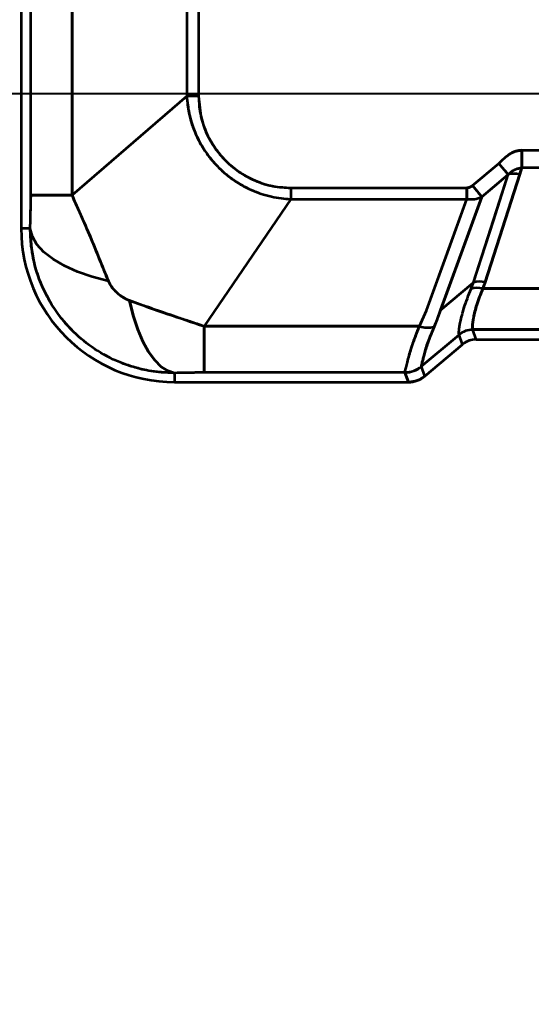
# Model space of a CAD drawing. Header units: millimetres. Extents: x 0 to 420, y 0 to 297.
# Drawn here: x 326.637 to 327.236, y 173.122 to 174.279 of the extents above; entities that cross this region are included whole.
import ezdxf

# ---------------------------------------------------------------- set-up
doc = ezdxf.new("R2010")
doc.units = ezdxf.units.MM
doc.layers.add('尺寸线层', color=150, linetype='Continuous')
doc.styles.add('SLDTEXTSTYLE2', font='TXT', dxfattribs={"width": 0.7})
doc.dimstyles.new('SLDDIMSTYLE0', dxfattribs={"dimtxt": 3.5, "dimasz": 3.302, "dimexe": 0, "dimexo": 0.0625, "dimgap": 0.875, "dimtad": 1, "dimdec": 1, "dimlfac": 100, "dimrnd": 1e-09, "dimzin": 12, "dimdsep": 46, "dimtxsty": 'SLDTEXTSTYLE2', "dimsah": 1, "dimcen": 0.09, "dimadec": 0, "dimazin": 3, "dimtfac": 1, "dimtdec": 3, "dimtofl": 0, "dimtmove": 0, "dimatfit": 3, "dimfxl": 0, "dimfrac": 2, "dimtolj": 1, "dimtzin": 12, "dimarcsym": 0})

# ---------------------------------------------------------------- blocks, each defined once
blk = doc.blocks.new('_D')
at = {"layer": '尺寸线层'}
for p, q in [((291.9431, 202.6412), (364.6876, 202.6412)), ((363.6876, 202.6412), (363.6876, 128.5802)), ((326.1167, 128.5802), (364.6876, 128.5802))]:
    blk.add_line(p, q, dxfattribs=at)
for points in [[(363.6876, 202.6412), (363.1796, 199.3392), (364.1956, 199.3392)], [(363.6876, 128.5802), (364.1956, 131.8822), (363.1796, 131.8822)]]:
    blk.add_solid(points, dxfattribs=at)
at = {"layer": '尺寸线层', "insert": (359.1758, 158.5376), "char_height": 3.5, "attachment_point": 1, "rotation": 90, "style": 'SLDTEXTSTYLE2'}
blk.add_mtext('7406.11', dxfattribs=at)
blk = doc.blocks.new('_D_1')
at = {"layer": '尺寸线层'}
for p, q in [((326.467, 174.1922), (355.2968, 174.1922)), ((354.2968, 174.1922), (354.2968, 152.1922)), ((325.3789, 152.1922), (355.2968, 152.1922))]:
    blk.add_line(p, q, dxfattribs=at)
for points in [[(354.2968, 174.1922), (353.7888, 170.8902), (354.8048, 170.8902)], [(354.2968, 152.1922), (354.8048, 155.4942), (353.7888, 155.4942)]]:
    blk.add_solid(points, dxfattribs=at)
at = {"layer": '尺寸线层', "insert": (349.785, 160.8345), "char_height": 3.5, "attachment_point": 1, "rotation": 90, "style": 'SLDTEXTSTYLE2'}
blk.add_mtext('2200', dxfattribs=at)
blk = doc.blocks.new('_D_7')
at = {"layer": '尺寸线层'}
for p, q in [((70.597, 160.4022), (70.597, 246.1922)), ((332.8156, 175.1167), (332.8156, 246.1922)), ((332.8156, 245.1922), (70.597, 245.1922))]:
    blk.add_line(p, q, dxfattribs=at)
for points in [[(70.597, 245.1922), (73.899, 244.6842), (73.899, 245.7002)], [(332.8156, 245.1922), (329.5136, 245.7002), (329.5136, 244.6842)]]:
    blk.add_solid(points, dxfattribs=at)
at = {"layer": '尺寸线层', "insert": (202.8758, 249.704), "char_height": 3.5, "attachment_point": 1, "style": 'SLDTEXTSTYLE2'}
blk.add_mtext('26221.85', dxfattribs=at)

msp = doc.modelspace()

# ---------------------------------------------------------------- linework, layer by layer
at = {"color": 7, "linetype": 'Continuous', "lineweight": 35}
for p, q in [((326.8325, 174.4017), (326.8325, 174.1892)), ((326.8325, 174.4017), (326.8325, 174.1892)), ((326.8464, 174.4017), (326.8464, 174.1892)), ((326.8464, 174.4017), (326.8464, 174.1892)), ((326.698, 174.0731), (326.698, 174.3213)), ((326.698, 174.3213), (326.698, 174.0731)), ((326.6383, 174.3046), (326.6383, 174.0342)), ((326.6383, 174.3046), (326.6383, 174.0342)), ((326.6497, 174.0731), (326.6497, 174.3005)), ((326.6497, 174.0731), (326.6497, 174.3005)), ((326.8325, 174.1892), (326.698, 174.0731)), ((326.8325, 174.1892), (326.698, 174.0731)), ((326.8464, 174.1892), (326.8325, 174.1892)), ((326.8464, 174.1892), (326.8325, 174.1892)), ((327.2255, 174.1056), (327.2255, 174.1259)), ((327.2255, 174.1259), (327.5311, 174.1259)), ((327.2255, 174.1259), (327.2255, 174.1056)), ((327.2255, 174.1259), (327.5311, 174.1259)), ((327.1674, 174.0844), (327.1983, 174.1104)), ((327.1674, 174.0844), (327.1983, 174.1104)), ((327.2093, 174.0973), (327.1983, 174.1104)), ((327.2231, 174.0979), (327.2255, 174.1056)), ((327.2255, 174.1056), (327.2231, 174.0979)), ((327.2255, 174.1056), (327.5311, 174.1056)), ((327.2255, 174.1056), (327.5311, 174.1056)), ((327.1686, 173.9708), (327.2093, 174.0973)), ((327.1784, 174.0713), (327.2093, 174.0973)), ((327.1824, 173.9714), (327.2231, 174.0979)), ((327.2231, 174.0979), (327.1824, 173.9714)), ((326.9544, 174.0817), (326.9544, 174.0685)), ((326.9544, 174.0817), (327.1609, 174.0817)), ((326.9544, 174.0817), (326.9544, 174.0685)), ((326.9544, 174.0817), (327.1609, 174.0817)), ((327.1609, 174.0817), (327.1609, 174.0685)), ((327.1609, 174.0685), (327.1609, 174.0817)), ((327.1674, 174.0844), (327.1784, 174.0713)), ((327.1784, 174.0713), (327.13, 173.9383)), ((326.9544, 174.0685), (326.8529, 173.9196)), ((326.9544, 174.0685), (326.8529, 173.9196)), ((326.9544, 174.0685), (327.1609, 174.0685)), ((326.9544, 174.0685), (327.1609, 174.0685)), ((327.1135, 173.9382), (327.1609, 174.0685)), ((326.649, 174.0342), (326.6383, 174.0342)), ((326.649, 174.0342), (326.6383, 174.0342)), ((327.13, 173.9383), (327.1686, 173.9708)), ((327.13, 173.9383), (327.1686, 173.9708)), ((327.1658, 173.9635), (327.1686, 173.9708)), ((327.1824, 173.9714), (327.1797, 173.9638)), ((327.5769, 173.9638), (327.1797, 173.9638)), ((327.1797, 173.9638), (327.5769, 173.9638)), ((327.1053, 173.9196), (327.1135, 173.9382)), ((327.13, 173.9383), (327.1226, 173.9188)), ((327.1053, 173.9196), (326.8529, 173.9196)), ((326.8529, 173.9196), (327.1053, 173.9196)), ((326.8529, 173.9196), (326.8529, 173.8653)), ((327.1076, 173.8727), (327.1518, 173.9097)), ((327.1076, 173.8727), (327.1518, 173.9097)), ((327.1518, 173.9097), (327.1518, 173.9098)), ((327.1559, 173.8983), (327.1518, 173.9097)), ((327.1559, 173.8983), (327.1518, 173.9097)), ((327.5888, 173.9157), (327.1678, 173.9157)), ((327.1678, 173.9157), (327.5888, 173.9157)), ((327.172, 173.9042), (327.1678, 173.9156)), ((327.172, 173.9042), (327.1678, 173.9156)), ((327.1117, 173.8612), (327.1559, 173.8983)), ((327.1117, 173.8612), (327.1559, 173.8983)), ((327.172, 173.9042), (327.5846, 173.9042)), ((327.172, 173.9042), (327.5846, 173.9042)), ((326.8183, 173.8648), (326.8183, 173.8542)), ((326.8183, 173.8648), (326.8183, 173.8542)), ((327.0883, 173.8653), (326.8529, 173.8653)), ((327.0883, 173.8653), (326.8529, 173.8653)), ((327.0883, 173.8653), (327.0884, 173.8657)), ((327.0924, 173.8542), (327.0883, 173.8653)), ((327.0883, 173.8653), (327.0924, 173.8542)), ((327.1117, 173.8612), (327.1076, 173.8723)), ((327.1117, 173.8612), (327.1076, 173.8723)), ((326.8183, 173.8542), (327.0924, 173.8542)), ((326.8183, 173.8542), (327.0924, 173.8542))]:
    msp.add_line(p, q, dxfattribs=at)
at = {"color": 7, "linetype": 'Continuous', "lineweight": 35, "flags": 128}
for points in [[(327.1686, 173.9708), (327.192, 174.0433), (327.2093, 174.0973)], [(327.1784, 174.0713), (327.1957, 174.0859), (327.2093, 174.0973)], [(327.13, 173.9383), (327.1565, 174.0112), (327.1784, 174.0713)], [(327.1135, 173.9382), (327.1396, 174.0098), (327.1609, 174.0685)], [(326.7406, 173.9725), (326.7217, 173.9775), (326.7044, 173.9835), (326.689, 173.9905), (326.6758, 173.9982), (326.665, 174.0066), (326.6568, 174.0155), (326.6515, 174.0248), (326.649, 174.0342)], [(326.8183, 173.8648), (326.8103, 173.8672), (326.8025, 173.8721), (326.7949, 173.8797), (326.7877, 173.8896), (326.7811, 173.9018), (326.775, 173.916), (326.7697, 173.9321), (326.7652, 173.9497)], [(326.7652, 173.9497), (326.7697, 173.9321), (326.775, 173.916), (326.7811, 173.9018), (326.7877, 173.8896), (326.7949, 173.8797), (326.8025, 173.8721), (326.8103, 173.8672), (326.8183, 173.8648)], [(326.8529, 173.8653), (326.8529, 173.867), (326.8529, 173.8702), (326.8529, 173.8749), (326.8529, 173.8812), (326.8529, 173.8888), (326.8529, 173.8979), (326.8529, 173.9082), (326.8529, 173.9196)]]:
    msp.add_lwpolyline(points, dxfattribs=at)
at = {"color": 7, "linetype": 'Continuous', "lineweight": 35}
for centre, radius, start, end in [((327.2174, 174.0682), 0.0302, 79.2035, 105.5502), ((327.2174, 174.0682), 0.0302, 79.2033, 105.5504), ((326.8183, 174.0342), 0.18, 180, 270), ((326.8183, 174.0342), 0.18, 180, 270), ((327.1767, 173.9417), 0.0302, 79.2034, 105.5503), ((327.1767, 173.9417), 0.0302, 79.2034, 105.5503), ((327.1733, 173.9353), 0.0292, 77.3355, 105.0062), ((327.1733, 173.9353), 0.0292, 77.3355, 105.0062), ((327.1154, 173.9511), 0.033, 252.1572, 282.5019), ((327.1154, 173.9511), 0.033, 252.1572, 282.5019), ((327.1678, 173.8906), 0.025, 90.0933, 129.9643), ((327.1678, 173.8906), 0.025, 90.0933, 129.9643), ((327.0883, 173.8954), 0.03, 270.0586, 309.9414), ((327.0883, 173.8954), 0.03, 270.0586, 309.9414), ((327.0884, 173.8957), 0.03, 269.859, 309.7499), ((327.0884, 173.8957), 0.03, 269.859, 309.7499)]:
    msp.add_arc(centre, radius, start, end, dxfattribs=at)
for centre, major_axis, start_param, end_param in [((327.172, 173.8792), (-0.0086, 0.0235), 5.934618, 6.631752), ((327.0924, 173.8842), (-0.0103, 0.0282), 2.793026, 3.49016)]:
    msp.add_ellipse(centre, major_axis=major_axis, ratio=0.998448, start_param=start_param, end_param=end_param, dxfattribs=at)
for points, knots in [([(326.8325, 174.1892), (326.8332, 174.1824), (326.8346, 174.1684), (326.8405, 174.1499), (326.8482, 174.1336), (326.8571, 174.1198), (326.8679, 174.1072), (326.8805, 174.0957), (326.8938, 174.0865), (326.9109, 174.0777), (326.9308, 174.0708), (326.9468, 174.0693), (326.9544, 174.0685)], [0, 0, 0, 0, 0.107932, 0.22484, 0.307911, 0.39509, 0.486441, 0.571368, 0.666751, 0.744436, 0.877985, 1, 1, 1, 1]), ([(326.8325, 174.1892), (326.8331, 174.1826), (326.8345, 174.1688), (326.8403, 174.1505), (326.848, 174.1339), (326.8571, 174.1199), (326.8678, 174.1073), (326.8799, 174.0961), (326.8932, 174.0868), (326.9106, 174.0778), (326.9308, 174.0708), (326.9468, 174.0693), (326.9544, 174.0685)], [0, 0, 0, 0, 0.105818, 0.221247, 0.303726, 0.397637, 0.486458, 0.56599, 0.660847, 0.744444, 0.877991, 1, 1, 1, 1]), ([(326.8464, 174.1892), (326.8471, 174.1801), (326.8486, 174.1607), (326.8615, 174.1319), (326.8815, 174.1085), (326.9054, 174.0927), (326.9293, 174.0835), (326.9461, 174.0823), (326.9544, 174.0817)], [0, 0, 0, 0, 0.160273, 0.345663, 0.550133, 0.700334, 0.852371, 1, 1, 1, 1]), ([(326.8464, 174.1892), (326.8466, 174.1852), (326.8468, 174.1771), (326.849, 174.1649), (326.8536, 174.1498), (326.8621, 174.1323), (326.8761, 174.1147), (326.893, 174.1002), (326.9123, 174.0897), (326.933, 174.083), (326.9474, 174.0821), (326.9544, 174.0817)], [0, 0, 0, 0, 0.070722, 0.143758, 0.21913, 0.352151, 0.485358, 0.616819, 0.745052, 0.874872, 1, 1, 1, 1]), ([(327.2255, 174.1259), (327.223, 174.1256), (327.2177, 174.1251), (327.2081, 174.1198), (327.2022, 174.1141), (327.1983, 174.1104)], [0, 0, 0, 0, 0.232787, 0.501982, 1, 1, 1, 1]), ([(327.1983, 174.1104), (327.2027, 174.1146), (327.2088, 174.1205), (327.2186, 174.1253), (327.2233, 174.1257), (327.2255, 174.1259)], [0, 0, 0, 0, 0.558619, 0.78934, 1, 1, 1, 1]), ([(327.1983, 174.1104), (327.1994, 174.1091), (327.2016, 174.1065), (327.2047, 174.1028), (327.2074, 174.0996), (327.2087, 174.0981), (327.2093, 174.0973)], [0, 0, 0, 0, 0.245848, 0.5, 0.754152, 1, 1, 1, 1]), ([(327.2093, 174.0973), (327.2108, 174.0987), (327.2134, 174.1013), (327.2181, 174.1037), (327.2216, 174.1047), (327.224, 174.1053), (327.2251, 174.1055), (327.2255, 174.1056)], [0, 0, 0, 0, 0.326133, 0.603676, 0.826983, 0.923642, 1, 1, 1, 1]), ([(327.2093, 174.0973), (327.2106, 174.0986), (327.213, 174.1009), (327.2185, 174.104), (327.2228, 174.105), (327.2255, 174.1056)], [0, 0, 0, 0, 0.294463, 0.547852, 1, 1, 1, 1]), ([(327.1609, 174.0817), (327.1621, 174.0819), (327.1645, 174.0822), (327.1664, 174.0837), (327.1674, 174.0844)], [0, 0, 0, 0, 0.515698, 1, 1, 1, 1]), ([(327.1674, 174.0844), (327.1664, 174.0837), (327.1649, 174.0826), (327.1626, 174.0818), (327.1615, 174.0818), (327.1609, 174.0817)], [0, 0, 0, 0, 0.5217825, 0.7693247, 1, 1, 1, 1]), ([(327.1674, 174.0844), (327.1685, 174.0831), (327.1707, 174.0805), (327.1737, 174.0768), (327.1765, 174.0736), (327.1777, 174.0721), (327.1784, 174.0713)], [0, 0, 0, 0, 0.245849, 0.500001, 0.754152, 1, 1, 1, 1]), ([(326.649, 174.0342), (326.6491, 174.0383), (326.6493, 174.0455), (326.6495, 174.0552), (326.6496, 174.063), (326.6497, 174.0687), (326.6497, 174.072), (326.6497, 174.0731)], [0, 0, 0, 0, 0.328027, 0.576182, 0.759071, 0.924275, 1, 1, 1, 1]), ([(326.649, 174.0342), (326.6492, 174.0431), (326.6495, 174.0543), (326.6496, 174.0671), (326.6497, 174.071), (326.6497, 174.0725), (326.6497, 174.0731)], [0, 0, 0, 0, 0.712288, 0.891315, 0.960245, 1, 1, 1, 1]), ([(326.6499, 174.0731), (326.6499, 174.073), (326.6498, 174.0728), (326.6498, 174.0721), (326.6497, 174.0714), (326.6497, 174.0709)], [0, 0, 0, 0, 0.20707, 0.438271, 1, 1, 1, 1]), ([(326.6499, 174.0731), (326.6499, 174.073), (326.6498, 174.0728), (326.6498, 174.0721), (326.6497, 174.0714), (326.6497, 174.0709)], [0, 0, 0, 0, 0.2071255, 0.4382291, 1, 1, 1, 1]), ([(326.698, 174.0731), (326.6913, 174.0731), (326.6777, 174.0731), (326.663, 174.0731), (326.6528, 174.0731), (326.6507, 174.0731), (326.6497, 174.0731)], [0, 0, 0, 0, 0.247804, 0.5, 0.752196, 1, 1, 1, 1]), ([(326.6502, 174.0731), (326.6513, 174.0731), (326.6537, 174.0731), (326.6651, 174.0731), (326.6801, 174.0731), (326.6921, 174.0731), (326.698, 174.0731)], [0, 0, 0, 0, 0.259023, 0.549075, 0.776489, 1, 1, 1, 1]), ([(326.7406, 173.9725), (326.7379, 173.9793), (326.7329, 173.9916), (326.7257, 174.0093), (326.7193, 174.0245), (326.7132, 174.0389), (326.706, 174.0551), (326.701, 174.0664), (326.698, 174.0731)], [0, 0, 0, 0, 0.200911, 0.368663, 0.517677, 0.648189, 0.791452, 1, 1, 1, 1]), ([(326.698, 174.0731), (326.7, 174.0686), (326.7041, 174.0595), (326.7097, 174.0468), (326.7147, 174.0353), (326.7212, 174.0202), (326.7299, 173.999), (326.7369, 173.9816), (326.7406, 173.9725)], [0, 0, 0, 0, 0.140816, 0.284488, 0.382285, 0.482496, 0.729213, 1, 1, 1, 1]), ([(327.1609, 174.0685), (327.1639, 174.0684), (327.1701, 174.068), (327.1756, 174.0702), (327.1784, 174.0713)], [0, 0, 0, 0, 0.487848, 1, 1, 1, 1]), ([(327.1609, 174.0685), (327.1639, 174.0684), (327.1701, 174.068), (327.1756, 174.0702), (327.1784, 174.0713)], [0, 0, 0, 0, 0.487848, 1, 1, 1, 1]), ([(326.8183, 173.8648), (326.81, 173.8652), (326.7944, 173.8658), (326.7728, 173.8706), (326.7494, 173.8787), (326.7244, 173.8919), (326.7018, 173.9102), (326.6849, 173.929), (326.6725, 173.947), (326.661, 173.9695), (326.6512, 173.9986), (326.6498, 174.0217), (326.649, 174.0342)], [0, 0, 0, 0, 0.093649, 0.176538, 0.248656, 0.37191, 0.493461, 0.574793, 0.656832, 0.739576, 0.859108, 1, 1, 1, 1]), ([(326.8183, 173.8648), (326.8115, 173.8651), (326.8003, 173.8654), (326.7841, 173.8681), (326.7693, 173.8718), (326.7487, 173.879), (326.7244, 173.8919), (326.699, 173.9125), (326.6779, 173.9375), (326.6654, 173.9601), (326.6585, 173.9775), (326.6551, 173.9885), (326.6522, 174.0005), (326.6496, 174.0157), (326.6492, 174.0274), (326.649, 174.0342)], [0, 0, 0, 0, 0.076443, 0.126237, 0.185346, 0.248673, 0.371897, 0.493418, 0.615548, 0.739261, 0.783292, 0.826338, 0.868398, 0.923222, 1, 1, 1, 1]), ([(326.7652, 173.9497), (326.7624, 173.951), (326.7565, 173.9537), (326.7495, 173.9597), (326.7439, 173.966), (326.7417, 173.9704), (326.7406, 173.9725)], [0, 0, 0, 0, 0.271199, 0.565293, 0.791649, 1, 1, 1, 1]), ([(326.7406, 173.9725), (326.7418, 173.9702), (326.7444, 173.9653), (326.7504, 173.9589), (326.7574, 173.9533), (326.7627, 173.9509), (326.7652, 173.9497)], [0, 0, 0, 0, 0.228464, 0.490672, 0.757738, 1, 1, 1, 1]), ([(327.1658, 173.9635), (327.1663, 173.9649), (327.1673, 173.9673), (327.1682, 173.9697), (327.1686, 173.9708)], [0, 0, 0, 0, 0.557625, 1, 1, 1, 1]), ([(327.1797, 173.9638), (327.1803, 173.9652), (327.1812, 173.9677), (327.182, 173.9702), (327.1824, 173.9714)], [0, 0, 0, 0, 0.557248, 1, 1, 1, 1]), ([(327.1518, 173.9098), (327.1516, 173.911), (327.1513, 173.9132), (327.1532, 173.9245), (327.1571, 173.941), (327.1628, 173.956), (327.1658, 173.9635)], [0, 0, 0, 0, 0.244342, 0.486563, 0.740272, 1, 1, 1, 1]), ([(327.1518, 173.9098), (327.1516, 173.911), (327.1513, 173.9133), (327.1532, 173.9246), (327.1571, 173.941), (327.1628, 173.956), (327.1658, 173.9635)], [0, 0, 0, 0, 0.247443, 0.48656, 0.74027, 1, 1, 1, 1]), ([(327.1678, 173.9157), (327.1676, 173.9167), (327.1672, 173.9189), (327.1686, 173.9292), (327.1719, 173.9441), (327.1771, 173.9572), (327.1797, 173.9638)], [0, 0, 0, 0, 0.2507, 0.500956, 0.750656, 1, 1, 1, 1]), ([(327.1797, 173.9638), (327.1771, 173.9572), (327.1719, 173.9441), (327.1686, 173.9295), (327.1672, 173.919), (327.1676, 173.9168), (327.1678, 173.9157)], [0, 0, 0, 0, 0.249344, 0.499045, 0.737295, 1, 1, 1, 1]), ([(326.8529, 173.9196), (326.8475, 173.9214), (326.8375, 173.9247), (326.8232, 173.9295), (326.8079, 173.9347), (326.7886, 173.9414), (326.7737, 173.9467), (326.7652, 173.9497)], [0, 0, 0, 0, 0.188229, 0.344948, 0.48635, 0.707093, 1, 1, 1, 1]), ([(326.7652, 173.9497), (326.7802, 173.9444), (326.8095, 173.9341), (326.8387, 173.9244), (326.8529, 173.9196)], [0, 0, 0, 0, 0.513929, 1, 1, 1, 1]), ([(327.1053, 173.9196), (327.107, 173.9231), (327.11, 173.9292), (327.1124, 173.9355), (327.1135, 173.9382)], [0, 0, 0, 0, 0.561448, 1, 1, 1, 1]), ([(327.1226, 173.9188), (327.1241, 173.9224), (327.1269, 173.9289), (327.129, 173.9354), (327.13, 173.9383)], [0, 0, 0, 0, 0.560162, 1, 1, 1, 1]), ([(327.0884, 173.8657), (327.0885, 173.8666), (327.0889, 173.8683), (327.0902, 173.8738), (327.0926, 173.8831), (327.0968, 173.8977), (327.1025, 173.9125), (327.1053, 173.9196)], [0, 0, 0, 0, 0.1664504, 0.3269136, 0.4800958, 0.7496982, 1, 1, 1, 1]), ([(327.0884, 173.8657), (327.0885, 173.8666), (327.0889, 173.8683), (327.0902, 173.8738), (327.092, 173.8809), (327.0943, 173.889), (327.098, 173.901), (327.1024, 173.9121), (327.1053, 173.9196)], [0, 0, 0, 0, 0.166395, 0.326802, 0.479925, 0.610174, 0.735331, 1, 1, 1, 1]), ([(327.1076, 173.8727), (327.1079, 173.8739), (327.1084, 173.8764), (327.1108, 173.8865), (327.1149, 173.9005), (327.12, 173.9127), (327.1226, 173.9188)], [0, 0, 0, 0, 0.252847, 0.504317, 0.753584, 1, 1, 1, 1]), ([(327.1226, 173.9188), (327.1211, 173.9156), (327.1183, 173.909), (327.1151, 173.9003), (327.1126, 173.8926), (327.1103, 173.8843), (327.1083, 173.8763), (327.1079, 173.8739), (327.1076, 173.8727)], [0, 0, 0, 0, 0.1289949, 0.2604651, 0.3866644, 0.5150401, 0.7527723, 1, 1, 1, 1]), ([(327.1518, 173.9097), (327.1518, 173.9097), (327.1518, 173.9098), (327.1518, 173.9098), (327.1518, 173.9098)], [0, 0, 0, 0, 0.560012, 1, 1, 1, 1]), ([(327.1678, 173.9156), (327.1678, 173.9156), (327.1678, 173.9156), (327.1678, 173.9156), (327.1678, 173.9157)], [0, 0, 0, 0, 0.560009, 1, 1, 1, 1]), ([(326.8529, 173.8653), (326.8479, 173.8653), (326.8401, 173.8652), (326.8287, 173.8651), (326.8222, 173.8649), (326.8183, 173.8648)], [0, 0, 0, 0, 0.41756, 0.652673, 1, 1, 1, 1]), ([(326.8529, 173.8653), (326.8502, 173.8653), (326.8435, 173.8653), (326.8319, 173.8651), (326.8232, 173.8649), (326.8183, 173.8648)], [0, 0, 0, 0, 0.2265988, 0.561025, 1, 1, 1, 1]), ([(327.0883, 173.8653), (327.0883, 173.8654), (327.0883, 173.8655), (327.0883, 173.8657), (327.0884, 173.8657)], [0, 0, 0, 0, 0.5598681, 1, 1, 1, 1])]:
    msp.add_open_spline(points, degree=3, knots=knots, dxfattribs=at)
for points in [[(327.172, 173.9042), (327.169, 173.9039), (327.1632, 173.9035), (327.1583, 173.9001), (327.1559, 173.8983)], [(327.1117, 173.8612), (327.1088, 173.8592), (327.103, 173.8551), (327.0959, 173.8545), (327.0924, 173.8542)]]:
    msp.add_open_spline(points, degree=3, dxfattribs=at)

# ---------------------------------------------------------------- dimensions: what is measured, and where the dimension line sits
at = {"layer": '尺寸线层'}
for base, p1, p2, angle, picture, middle in [((70.597, 245.1922), (332.8156, 175.1167), (70.597, 160.4022), 0, '_D_7', (209.0129, 245.1922)), ((363.6876, 128.5802), (291.9431, 202.6412), (326.1167, 128.5802), 90, '_D', (363.6876, 163.9067)), ((354.2968, 152.1922), (326.467, 174.1922), (325.3789, 152.1922), 90, '_D_1', (354.2968, 163.9067))]:
    dim = msp.add_linear_dim(base=base, p1=p1, p2=p2, angle=angle, dimstyle='SLDDIMSTYLE0', dxfattribs=at)
    dim.commit()
    dim.dimension.update_dxf_attribs({"geometry": picture, "text_midpoint": middle, "dimtype": 160})

doc.saveas('drawing.dxf')
